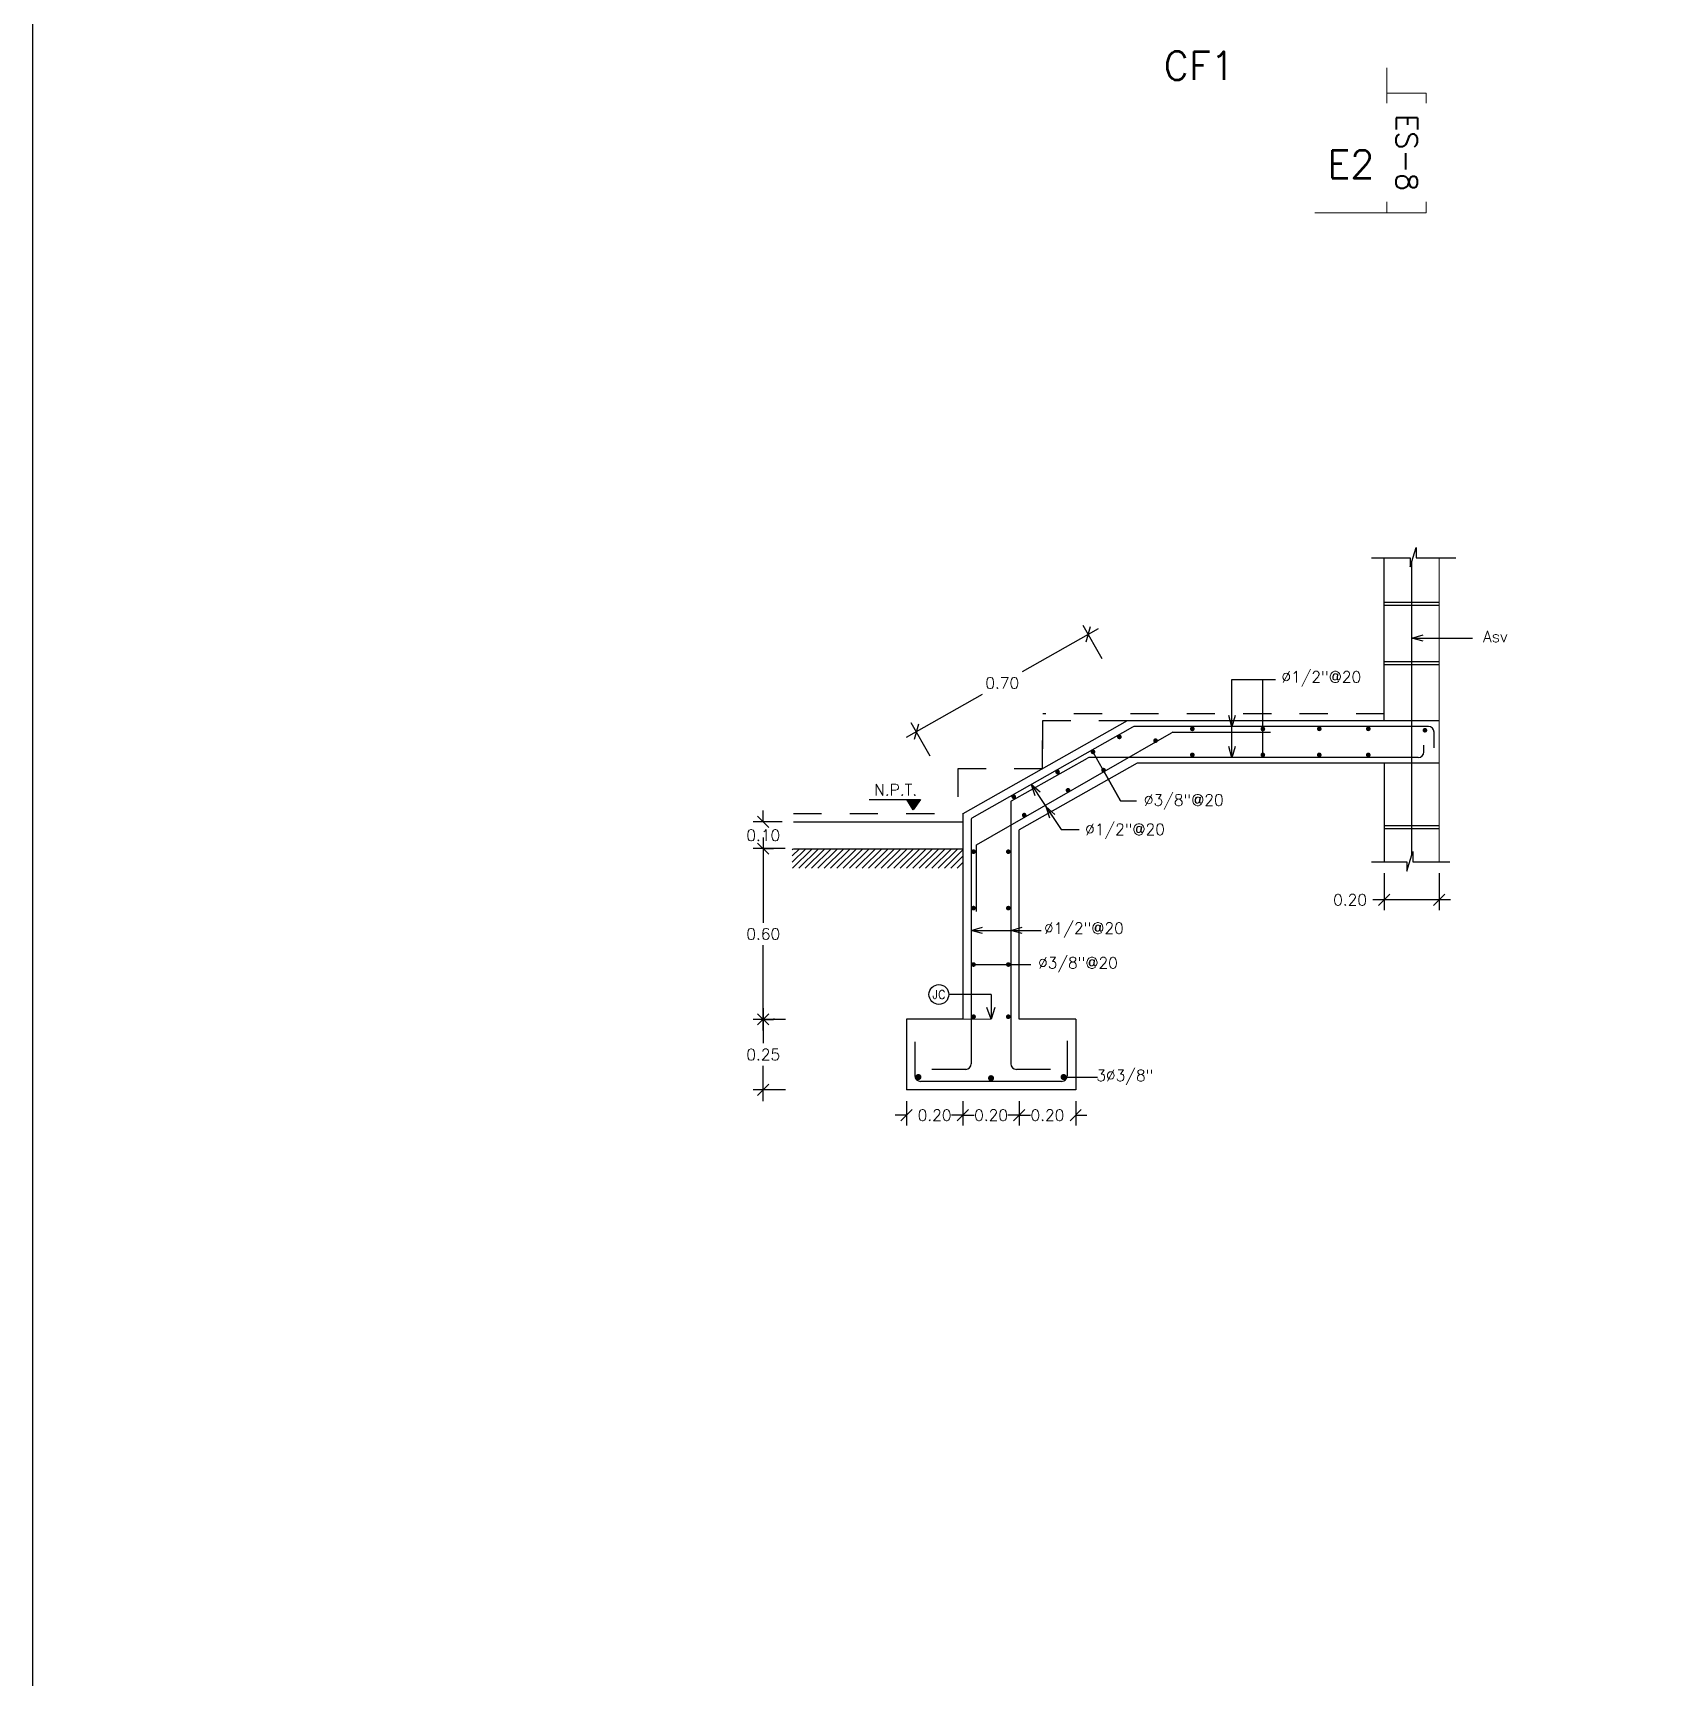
# Model space of a CAD drawing. Header units: metres. Extents: x -44 to 358, y -246 to 48.
# Drawn here: x 110 to 115.82, y 23.98 to 29.8 of the extents above; entities that cross this region are included whole.
import ezdxf

# ---------------------------------------------------------------- set-up
doc = ezdxf.new("R2010")
doc.units = ezdxf.units.M
doc.header["$LTSCALE"] = 0.3
doc.header["$PDMODE"] = 3
doc.linetypes.add('HIDDEN2', pattern=[4.7625, 3.175, -1.5875])
doc.linetypes.add('STYLE_01', pattern=[0.833282, 0.416565, -0.416718])
for name, color, linetype in [('ACERO', 5, 'Continuous'), ('BP', 3, 'Continuous'), ('DIMTEXTO', 4, 'Continuous'), ('Escalera', 2, 'Continuous'), ('zap', 6, 'Continuous'), ('ZAPATA', 6, 'Continuous')]:
    doc.layers.add(name, color=color, linetype=linetype)
for name, color, linetype, lineweight in [('BP-SOTANO', 3, 'Continuous', 0), ('DETALLES', 7, 'Continuous', 20), ('MUROS', 7, 'Continuous', 15)]:
    doc.layers.add(name, color=color, linetype=linetype, lineweight=lineweight)
doc.styles.add('SIMPLEX', font='simplex_.ttf', dxfattribs={"height": 0.2})
doc.styles.add('SMPLEX', font='simplex.shx')
doc.dimstyles.new('D-20', dxfattribs={"dimscale": 0.2, "dimtxt": 0.2, "dimasz": 0.2, "dimexe": 0.18, "dimexo": 0.2, "dimgap": 0.1, "dimtad": 0, "dimtih": 1, "dimtoh": 1, "dimzin": 0, "dimdsep": 46, "dimtxsty": 'SMPLEX', "dimblk": 'OBLIQUE', "dimcen": 0.09, "dimdle": 0.2, "dimclrd": 4, "dimclre": 4, "dimclrt": 4, "dimadec": 0, "dimazin": 0, "dimtfac": 1, "dimtofl": 0, "dimtmove": 0, "dimatfit": 3, "dimldrblk": 'OPEN30', "dimfxl": 0.5, "dimfxlon": 1, "dimtolj": 1, "dimtzin": 0, "dimarcsym": 0})

# ---------------------------------------------------------------- blocks, each defined once
blk = doc.blocks.new('_OBLIQUE')
at = {"color": 0, "linetype": 'ByBlock'}
blk.add_line((-0.5, -0.5), (0.5, 0.5), dxfattribs=at)
blk = doc.blocks.new('_Open30')
at = {"color": 0, "lineweight": -2}
for p, q in [((-1, 0.27), (0, 0)), ((0, 0), (-1, -0.27)), ((0, 0), (-1, 0))]:
    blk.add_line(p, q, dxfattribs=at)
blk = doc.blocks.new('*D665')
at = {"layer": 'DEFPOINTS', "color": 0, "transparency": 16777216}
for p in [(113.4966, 26.0587), (113.6966, 26.0587), (113.4966, 25.9689)]:
    blk.add_point(p, dxfattribs=at)
at = {"layer": 'DIMTEXTO', "color": 4, "lineweight": -2, "transparency": 16777216}
for p, q in [((113.4966, 26.0187), (113.4966, 25.9329)), ((113.6966, 26.0187), (113.6966, 25.9329)), ((113.4966, 25.9689), (113.4566, 25.9689)), ((113.6966, 25.9689), (113.7366, 25.9689))]:
    blk.add_line(p, q, dxfattribs=at)
at = {"layer": 'DIMTEXTO', "color": 4, "lineweight": -2, "transparency": 16777216, "xscale": 0.04000000000000001, "yscale": 0.04000000000000001, "zscale": 0.04000000000000001}
blk.add_blockref('_OBLIQUE', (113.4966, 25.9689), dxfattribs=at)
at = {"layer": 'DIMTEXTO', "color": 4, "lineweight": -2, "transparency": 16777216, "xscale": 0.04000000000000001, "yscale": 0.04000000000000001, "zscale": 0.04000000000000001, "rotation": 180}
blk.add_blockref('_OBLIQUE', (113.6966, 25.9689), dxfattribs=at)
at = {"layer": 'DIMTEXTO', "color": 4, "transparency": 16777216, "insert": (113.5966, 25.9689), "char_height": 0.04, "attachment_point": 5, "style": 'SMPLEX'}
blk.add_mtext('\\A1;0.20', dxfattribs=at)
blk = doc.blocks.new('*D645')
at = {"layer": 'DEFPOINTS', "color": 0, "transparency": 16777216}
for p in [(113.2966, 26.0587), (113.4966, 26.0587), (113.2966, 25.9689)]:
    blk.add_point(p, dxfattribs=at)
at = {"layer": 'DIMTEXTO', "color": 4, "lineweight": -2, "transparency": 16777216}
for p, q in [((113.2966, 26.0187), (113.2966, 25.9329)), ((113.4966, 26.0187), (113.4966, 25.9329)), ((113.2966, 25.9689), (113.2566, 25.9689)), ((113.4966, 25.9689), (113.5366, 25.9689))]:
    blk.add_line(p, q, dxfattribs=at)
at = {"layer": 'DIMTEXTO', "color": 4, "lineweight": -2, "transparency": 16777216, "xscale": 0.04000000000000001, "yscale": 0.04000000000000001, "zscale": 0.04000000000000001}
blk.add_blockref('_OBLIQUE', (113.2966, 25.9689), dxfattribs=at)
at = {"layer": 'DIMTEXTO', "color": 4, "lineweight": -2, "transparency": 16777216, "xscale": 0.04000000000000001, "yscale": 0.04000000000000001, "zscale": 0.04000000000000001, "rotation": 180}
blk.add_blockref('_OBLIQUE', (113.4966, 25.9689), dxfattribs=at)
at = {"layer": 'DIMTEXTO', "color": 4, "transparency": 16777216, "insert": (113.3966, 25.9689), "char_height": 0.04, "attachment_point": 5, "style": 'SMPLEX'}
blk.add_mtext('\\A1;0.20', dxfattribs=at)
blk = doc.blocks.new('*D666')
at = {"layer": 'DEFPOINTS', "color": 0, "transparency": 16777216}
for p in [(113.0966, 26.0587), (113.2966, 26.0587), (113.0966, 25.9689)]:
    blk.add_point(p, dxfattribs=at)
at = {"layer": 'DIMTEXTO', "color": 4, "lineweight": -2, "transparency": 16777216}
for p, q in [((113.0966, 26.0187), (113.0966, 25.9329)), ((113.2966, 26.0187), (113.2966, 25.9329)), ((113.0966, 25.9689), (113.0566, 25.9689)), ((113.2966, 25.9689), (113.3366, 25.9689))]:
    blk.add_line(p, q, dxfattribs=at)
at = {"layer": 'DIMTEXTO', "color": 4, "lineweight": -2, "transparency": 16777216, "xscale": 0.04000000000000001, "yscale": 0.04000000000000001, "zscale": 0.04000000000000001}
blk.add_blockref('_OBLIQUE', (113.0966, 25.9689), dxfattribs=at)
at = {"layer": 'DIMTEXTO', "color": 4, "lineweight": -2, "transparency": 16777216, "xscale": 0.04000000000000001, "yscale": 0.04000000000000001, "zscale": 0.04000000000000001, "rotation": 180}
blk.add_blockref('_OBLIQUE', (113.2966, 25.9689), dxfattribs=at)
at = {"layer": 'DIMTEXTO', "color": 4, "transparency": 16777216, "insert": (113.1966, 25.9689), "char_height": 0.04, "attachment_point": 5, "style": 'SMPLEX'}
blk.add_mtext('\\A1;0.20', dxfattribs=at)
blk = doc.blocks.new('*D646')
at = {"layer": 'DEFPOINTS', "color": 0, "transparency": 16777216}
for p in [(112.6958, 27.0086), (112.5891, 26.9136), (112.707, 26.9136)]:
    blk.add_point(p, dxfattribs=at)
at = {"layer": 'DIMTEXTO', "color": 4, "lineweight": -2, "transparency": 16777216}
for p, q in [((112.5891, 27.0086), (112.5891, 27.0486)), ((112.6558, 27.0086), (112.5531, 27.0086)), ((112.667, 26.9136), (112.5531, 26.9136)), ((112.5891, 26.9136), (112.5891, 26.8736))]:
    blk.add_line(p, q, dxfattribs=at)
at = {"layer": 'DIMTEXTO', "color": 4, "lineweight": -2, "transparency": 16777216, "xscale": 0.04000000000000001, "yscale": 0.04000000000000001, "zscale": 0.04000000000000001}
for p, rotation in [((112.5891, 27.0086), 270), ((112.5891, 26.9136), 90)]:
    blk.add_blockref('_OBLIQUE', p, dxfattribs=dict(at, rotation=rotation))
at = {"layer": 'DIMTEXTO', "color": 4, "transparency": 16777216, "insert": (112.5891, 26.9611), "char_height": 0.04, "attachment_point": 5, "style": 'SMPLEX'}
blk.add_mtext('\\A1;0.10', dxfattribs=at)
blk = doc.blocks.new('*D647')
at = {"layer": 'DEFPOINTS', "color": 0, "transparency": 16777216}
for p in [(112.5891, 26.9136), (112.5891, 26.3087), (112.5891, 26.3087)]:
    blk.add_point(p, dxfattribs=at)
at = {"layer": 'Escalera', "color": 4, "lineweight": -2, "transparency": 16777216}
for p, q in [((112.5891, 26.9536), (112.5891, 26.6512)), ((112.5891, 26.9136), (112.6251, 26.9136)), ((112.5891, 26.2687), (112.5891, 26.5712)), ((112.5891, 26.3087), (112.6251, 26.3087))]:
    blk.add_line(p, q, dxfattribs=at)
at = {"layer": 'Escalera', "color": 4, "lineweight": -2, "transparency": 16777216, "xscale": 0.04000000000000001, "yscale": 0.04000000000000001, "zscale": 0.04000000000000001}
for p, rotation in [((112.5891, 26.9136), 90), ((112.5891, 26.3087), 270)]:
    blk.add_blockref('_OBLIQUE', p, dxfattribs=dict(at, rotation=rotation))
at = {"layer": 'Escalera', "color": 4, "transparency": 16777216, "insert": (112.5891, 26.6112), "char_height": 0.04, "attachment_point": 5, "style": 'SMPLEX'}
blk.add_mtext('\\A1;0.60', dxfattribs=at)
blk = doc.blocks.new('*D648')
at = {"layer": 'DEFPOINTS', "color": 0, "transparency": 16777216}
for p in [(114.7905, 26.8668), (114.9855, 26.8669), (114.7905, 26.7321)]:
    blk.add_point(p, dxfattribs=at)
at = {"layer": 'DIMTEXTO', "color": 4, "lineweight": -2, "transparency": 16777216}
for p, q in [((114.7905, 26.8268), (114.7905, 26.6961)), ((114.9855, 26.8269), (114.9855, 26.6961)), ((114.7905, 26.7321), (114.7505, 26.7321)), ((115.0255, 26.7321), (114.7905, 26.7321))]:
    blk.add_line(p, q, dxfattribs=at)
at = {"layer": 'DIMTEXTO', "color": 4, "lineweight": -2, "transparency": 16777216, "xscale": 0.04000000000000001, "yscale": 0.04000000000000001, "zscale": 0.04000000000000001, "rotation": 180}
blk.add_blockref('_OBLIQUE', (114.7905, 26.7321), dxfattribs=at)
at = {"layer": 'DIMTEXTO', "color": 4, "lineweight": -2, "transparency": 16777216, "xscale": 0.04000000000000001, "yscale": 0.04000000000000001, "zscale": 0.04000000000000001}
blk.add_blockref('_OBLIQUE', (114.9855, 26.7321), dxfattribs=at)
at = {"layer": 'DIMTEXTO', "color": 4, "transparency": 16777216, "insert": (114.6695, 26.7321), "char_height": 0.04, "attachment_point": 5, "style": 'SMPLEX'}
blk.add_mtext('\\A1;0.20', dxfattribs=at)
blk = doc.blocks.new('*D649')
at = {"layer": 'DEFPOINTS', "color": 0, "transparency": 16777216}
for p in [(113.7412, 27.6734), (113.9062, 27.3822), (113.2966, 27.0368)]:
    blk.add_point(p, dxfattribs=at)
at = {"layer": 'DIMTEXTO', "color": 4, "lineweight": -2, "transparency": 16777216}
for p, q in [((113.776, 27.6931), (113.507, 27.5407)), ((113.7905, 27.5864), (113.7234, 27.7047)), ((113.0969, 27.3083), (113.3658, 27.4607)), ((113.181, 27.241), (113.1139, 27.3593))]:
    blk.add_line(p, q, dxfattribs=at)
at = {"layer": 'DIMTEXTO', "color": 4, "lineweight": -2, "transparency": 16777216, "xscale": 0.04000000000000001, "yscale": 0.04000000000000001, "zscale": 0.04000000000000001}
for p, rotation in [((113.7412, 27.6734), 29.53878225956962), ((113.1317, 27.328), 209.5387822595696)]:
    blk.add_blockref('_OBLIQUE', p, dxfattribs=dict(at, rotation=rotation))
at = {"layer": 'DIMTEXTO', "color": 4, "transparency": 16777216, "insert": (113.4364, 27.5007), "char_height": 0.04, "attachment_point": 5, "style": 'SMPLEX'}
blk.add_mtext('\\A1;0.70', dxfattribs=at)
blk = doc.blocks.new('A$C64151F5E')
at = {"layer": 'DETALLES', "color": 6, "linetype": 'Continuous'}
blk.add_line((0, 0), (0, 0.2552), dxfattribs=at)
at = {"layer": 'DETALLES', "color": 5, "linetype": 'Continuous'}
blk.add_line((-0.4244, 0), (-0.5139, 0), dxfattribs=at)
at = {"layer": 'DETALLES', "color": 8, "linetype": 'Continuous'}
blk.add_lwpolyline([(0, -0.14), (-0.4244, -0.14), (-0.4244, 0), (0, 0)], close=True, dxfattribs=at)

msp = doc.modelspace()

# ---------------------------------------------------------------- hatches: boundary and pattern name
at = {"layer": 'DIMTEXTO', "linetype": 'Continuous', "ltscale": 0.1}
msp.add_hatch(color=4, dxfattribs=at).paths.add_polyline_path([(113.0975526, 27.0875895), (113.1460195, 27.0875895), (113.1199526, 27.0508298)])
at = {"layer": 'Escalera', "ltscale": 0.5}
h = msp.add_hatch(dxfattribs=at)
h.set_pattern_fill('ANSI31', color=8, scale=0.005, style=0)
h.set_pattern_definition([(45, (-727.800019, -208.356678), (-0.01122532015, 0.01122532015), [])])
h.paths.add_polyline_path([(113.2966482, 26.9135754), (113.2966482, 26.8442173), (112.6919672, 26.8442173), (112.6919672, 26.9135754)])

# ---------------------------------------------------------------- linework, layer by layer
at = {"layer": 'ACERO'}
for p, q in [((114.8879579, 26.8917359), (114.8879579, 27.9301998)), ((113.8981288, 27.344238), (113.3287395, 27.0220309)), ((114.9470322, 27.3468337), (113.9079823, 27.3468337)), ((113.345459, 26.9274811), (114.0359486, 27.3246863)), ((114.0408903, 27.3259926), (114.3876495, 27.3259926)), ((114.930803, 27.2568337), (114.930803, 27.2809489)), ((114.9670322, 27.2705741), (114.9670322, 27.3268337)), ((113.4687312, 27.0828511), (113.7381571, 27.2341532)), ((114.910803, 27.2368337), (113.7481589, 27.2368337)), ((113.4666482, 27.079267), (113.4666482, 26.1512187)), ((113.3266482, 27.0184421), (113.3266482, 26.1512187)), ((113.3433677, 26.9238923), (113.3433677, 26.6913593)), ((113.1266482, 26.229126), (113.1266482, 26.1087366)), ((113.6666482, 26.2320461), (113.6666482, 26.1087366)), ((113.3066482, 26.1312187), (113.1862424, 26.1312187)), ((113.607054, 26.1312187), (113.4866482, 26.1312187)), ((113.6466482, 26.0887366), (113.1466482, 26.0887366))]:
    msp.add_line(p, q, dxfattribs=at)
for points, const_width in [([(114.1142792, 27.3382428, -1), (114.1060292, 27.3382428, -1)], 0.00825), ([(114.3642792, 27.3378259, -1), (114.3560292, 27.3378259, -1)], 0.00825), ([(114.3642792, 27.3377384, -1), (114.3560292, 27.3377384, -1)], 0.00825), ([(114.3642792, 27.3377384, -1), (114.3560292, 27.3377384, -1)], 0.00825), ([(114.5642792, 27.3382428, -1), (114.5560292, 27.3382428, -1)], 0.00825), ([(114.5642792, 27.3382428, -1), (114.5560292, 27.3382428, -1)], 0.00825), ([(114.7380161, 27.3382428, -1), (114.7297661, 27.3382428, -1)], 0.00825), ([(114.7380161, 27.3382428, -1), (114.7297661, 27.3382428, -1)], 0.00825), ([(114.9389225, 27.3333426, -1), (114.9306725, 27.3333426, -1)], 0.00825), ([(113.8475305, 27.3097295, 1), (113.8557805, 27.3097295, 1)], 0.00825), ([(113.9755948, 27.2963424, 1), (113.9838448, 27.2963424, 1)], 0.00825), ([(113.7538158, 27.2566245, 1), (113.7620658, 27.2566245, 1)], 0.00825), ([(114.1142792, 27.245988, -1), (114.1060292, 27.245988, -1)], 0.00825), ([(114.3642792, 27.245988, -1), (114.3560292, 27.245988, -1)], 0.00825), ([(114.3642792, 27.245988, -1), (114.3560292, 27.245988, -1)], 0.00825), ([(114.3642792, 27.245988, -1), (114.3560292, 27.245988, -1)], 0.00825), ([(114.5642792, 27.245988, -1), (114.5560292, 27.245988, -1)], 0.00825), ([(114.5642792, 27.245988, -1), (114.5560292, 27.245988, -1)], 0.00825), ([(114.7380161, 27.245988, -1), (114.7297661, 27.245988, -1)], 0.00825), ([(114.7380161, 27.245988, -1), (114.7297661, 27.245988, -1)], 0.00825), ([(113.6282387, 27.1854641, 1), (113.6364887, 27.1854641, 1)], 0.00825), ([(113.6282387, 27.1854641, 1), (113.6364887, 27.1854641, 1)], 0.00825), ([(113.7913018, 27.1919097, 1), (113.7995518, 27.1919097, 1)], 0.00825), ([(113.473116, 27.0975613, 1), (113.481366, 27.0975613, 1)], 0.00825), ([(113.6653062, 27.1205122, 1), (113.6735562, 27.1205122, 1)], 0.00825), ([(113.5099856, 27.0324972, 1), (113.5182356, 27.0324972, 1)], 0.00825), ([(113.3304863, 26.9028858, -1), (113.3387363, 26.9028858, -1)], 0.00825), ([(113.4536492, 26.9028858, -1), (113.4618992, 26.9028858, -1)], 0.00825), ([(113.3304863, 26.7028858, -1), (113.3387363, 26.7028858, -1)], 0.00825), ([(113.4536492, 26.7028858, -1), (113.4618992, 26.7028858, -1)], 0.00825), ([(113.3304863, 26.5028858, -1), (113.3387363, 26.5028858, -1)], 0.00825), ([(113.4536492, 26.5028858, -1), (113.4618992, 26.5028858, -1)], 0.00825), ([(113.3304863, 26.3179984, -1), (113.3387363, 26.3179984, -1)], 0.00825), ([(113.4536492, 26.3179984, -1), (113.4618992, 26.3179984, -1)], 0.00825), ([(113.1338433, 26.1042604, -1), (113.1445683, 26.1042604, -1)], 0.010725), ([(113.3912857, 26.1001581, -1), (113.4020107, 26.1001581, -1)], 0.010725), ([(113.6483472, 26.1042604, -1), (113.6590722, 26.1042604, -1)], 0.010725)]:
    msp.add_lwpolyline(points, format="xyb", close=True, dxfattribs=dict(at, const_width=const_width))
for centre, radius, start, end in [((113.9079823, 27.3268337), 0.02, 90, 119.5164872), ((113.9050005, 27.3368337), 0.01, 90, 119.52948445), ((114.9470322, 27.3268337), 0.02, 0, 90), ((114.0408903, 27.3159926), 0.01, 90, 119.61458632), ((113.7481589, 27.2168337), 0.02, 90, 120.00616579), ((114.910803, 27.2568337), 0.02, 270, 0), ((113.4707732, 27.079267), 0.004125, 119.67197586, 180), ((113.3307732, 27.0184421), 0.004125, 119.53878226, 180), ((113.3474927, 26.9238923), 0.004125, 119.53878226, 180), ((113.1466482, 26.1087366), 0.02, 180, 270), ((113.3066482, 26.1512187), 0.02, 270, 0), ((113.4866482, 26.1512187), 0.02, 180, 270), ((113.6466482, 26.1087366), 0.02, 270, 360)]:
    msp.add_arc(centre, radius, start, end, dxfattribs=at)
at = {"layer": 'BP', "ltscale": 8}
msp.add_lwpolyline([(110, 37.6335309), (160, 37.6335309), (160, 0), (110, 0)], close=True, dxfattribs=at)
msp.add_lwpolyline([(110, 37.6335309), (160, 37.6335309), (160, 0), (110, 0)], close=True, dxfattribs=at)
at = {"layer": 'BP'}
for points in [[(114.7456091, 27.9448202), (114.8825846, 27.9448202), (114.882585, 27.912357), (114.9033342, 27.9812623), (114.9033342, 27.9448202), (115.0440637, 27.9449252)], [(114.7456091, 26.8668116), (114.8706767, 26.8668116), (114.8706771, 26.8343484), (114.8914263, 26.9032537), (114.8914263, 26.8668116), (115.0226992, 26.8669167)]]:
    msp.add_lwpolyline(points, dxfattribs=at)
at = {"layer": 'DIMTEXTO'}
for p, q in [((114.2506793, 27.5129963), (114.4050756, 27.5129963)), ((114.3601986, 27.245988), (114.3601986, 27.5129963)), ((113.8559501, 27.0830873), (113.7600114, 27.2530568)), ((113.3355222, 26.5033423), (113.5377857, 26.5033423)), ((113.3967943, 26.39652), (113.2466368, 26.3967359)), ((113.3967943, 26.39652), (113.3966909, 26.3099215)), ((112.5529312, 26.3087366), (112.6684161, 26.3087366)), ((113.6540906, 26.1042604), (113.7737198, 26.1042604))]:
    msp.add_line(p, q, dxfattribs=at)
at = {"layer": 'DIMTEXTO', "color": 4}
for p, q in [((112.5891211, 26.3487366), (112.5891211, 26.2237366)), ((112.6291211, 26.3087366), (112.6251211, 26.3087366)), ((112.5891211, 26.0187366), (112.5891211, 26.1437366)), ((112.6684161, 26.0587366), (112.5531211, 26.0587366))]:
    msp.add_line(p, q, dxfattribs=at)
at = {"layer": 'DIMTEXTO'}
msp.add_lwpolyline([(113.796881, 27.1879927), (113.8559501, 27.0830873), (113.9128039, 27.0830873)], dxfattribs=at)
at = {"layer": 'DIMTEXTO', "extrusion": (0, 0, -1)}
msp.add_lwpolyline([(-113.5604019, 27.1092345), (-113.6451419, 26.9810015), (-113.7087371, 26.9810015)], dxfattribs=at)
at = {"layer": 'DIMTEXTO', "color": 4, "linetype": 'Continuous', "ltscale": 0.1}
msp.add_lwpolyline([(112.9646471, 27.0875895), (113.1460195, 27.0875895), (113.1199526, 27.0508298), (113.0975526, 27.0875895)], dxfattribs=at)
at = {"layer": 'DIMTEXTO'}
msp.add_circle((113.2116387, 26.3967862), 0.0349981, dxfattribs=at)
at = {"layer": 'Escalera', "color": 7, "lineweight": 0}
msp.add_line((114.9854579, 27.9448558), (114.9854579, 26.8668755), dxfattribs=at)
at = {"layer": 'Escalera', "color": 8, "linetype": 'Continuous', "ltscale": 0.0015}
for p, q in [((114.7904579, 27.7868337), (114.9854579, 27.7868337)), ((114.7904579, 27.7768337), (114.9854579, 27.7768337)), ((114.7904579, 27.5768337), (114.9854579, 27.5768337)), ((114.7904579, 27.5668337), (114.9854579, 27.5668337)), ((114.7904579, 26.9954518), (114.9854579, 26.9954518)), ((114.7904579, 26.9854518), (114.9854579, 26.9854518))]:
    msp.add_line(p, q, dxfattribs=at)
at = {"layer": 'Escalera', "color": 8, "linetype": 'HIDDEN2', "ltscale": 0.0015}
for p, q in [((114.7904579, 27.3909049), (113.5806593, 27.3909049)), ((112.6958185, 27.0383036), (113.2966482, 27.0383036))]:
    msp.add_line(p, q, dxfattribs=at)
at = {"layer": 'Escalera', "color": 7}
for p, q in [((113.8790011, 27.3668337), (113.2966482, 27.0368337)), ((113.9142953, 27.2168337), (113.4966482, 26.9801671)), ((113.2966482, 27.0368337), (113.2966482, 26.3087366)), ((113.4966482, 26.3087366), (113.4966482, 26.9801671)), ((113.0966482, 26.3087366), (113.0966482, 26.0587366)), ((113.2966482, 26.3087366), (113.0966482, 26.3087366)), ((113.6966482, 26.3087366), (113.4966482, 26.3087366)), ((113.6966482, 26.3087366), (113.6966482, 26.0587366)), ((113.6966482, 26.0587366), (113.0966482, 26.0587366))]:
    msp.add_line(p, q, dxfattribs=at)
at = {"layer": 'Escalera', "color": 8}
msp.add_line((112.6958185, 27.0086092), (113.2989976, 27.0086092), dxfattribs=at)
at = {"layer": 'Escalera', "color": 1}
msp.add_line((112.6958185, 26.9135754), (113.2966482, 26.9135754), dxfattribs=at)
at = {"layer": 'Escalera', "color": 8, "linetype": 'HIDDEN2', "ltscale": 0.0015}
for points in [[(113.8790011, 27.3668337), (113.8790011, 27.3668337), (113.5790011, 27.3668337), (113.5790011, 27.1968337), (113.5790011, 27.3668337), (113.5790011, 27.1968337), (113.2790011, 27.1968337), (113.2790011, 27.0383036)], [(113.8790011, 27.3668337), (113.5806593, 27.3668337)]]:
    msp.add_lwpolyline(points, dxfattribs=at)
at = {"layer": 'MUROS', "color": 8, "linetype": 'STYLE_01', "ltscale": 0.006}
msp.add_line((113.2966482, 26.3087366), (113.4966482, 26.3087366), dxfattribs=at)
at = {"layer": 'zap', "color": 4, "ltscale": 0.02}
msp.add_lwpolyline([(113.4097951, 26.3503605), (113.3967337, 26.3087366), (113.3819939, 26.3504005)], dxfattribs=at)
at = {"layer": 'ZAPATA', "color": 7}
for p, q in [((114.7904579, 27.3668337), (114.7904579, 27.9448202)), ((114.9854579, 27.3668337), (113.8790011, 27.3668337)), ((114.9854579, 27.2168337), (113.9142953, 27.2168337)), ((114.7904579, 27.2168337), (114.7904579, 26.8668116))]:
    msp.add_line(p, q, dxfattribs=at)

# ---------------------------------------------------------------- block references
at = {"layer": 'BP-SOTANO', "xscale": -1, "rotation": 90}
msp.add_blockref('A$C64151F5E', (114.799499, 29.1667629), dxfattribs=at)
at = {"layer": 'DIMTEXTO', "extrusion": (0, 0, -1), "xscale": 0.04000000000006976, "yscale": 0.04000000000006976, "zscale": 0.04000000000006976, "rotation": 56.54215049992392}
for p in [(-113.5391264, 27.141234), (-113.5913008, 27.0624767)]:
    msp.add_blockref('_Open30', p, dxfattribs=at)
at = {"layer": 'DIMTEXTO', "color": 4, "xscale": -0.04000000000002046, "yscale": 0.04000000000002046, "zscale": 0.04000000000002046}
for p, rotation in [((112.5891211, 26.3087366), 270), ((112.5891211, 26.0587366), 90)]:
    msp.add_blockref('_OBLIQUE', p, dxfattribs=dict(at, rotation=rotation))

# ---------------------------------------------------------------- texts
at = {"layer": 'DIMTEXTO', "color": 4, "linetype": 'Continuous', "ltscale": 0.1, "char_height": 0.04, "attachment_point": 5, "style": 'SMPLEX'}
for s, insert in [('Asv', (115.1843314, 27.6654736)), ('%%C1/2"@20', (114.5673597, 27.5155329)), ('N.P.T.', (113.0585541, 27.1218634)), ('%%C3/8"@20', (114.0796574, 27.0791301)), ('%%C1/2"@20', (113.8714578, 26.975239)), ('%%C1/2"@20', (113.7257118, 26.6250291)), ('%%C3/8"@20', (113.7047385, 26.5021664)), ('3%%C3/8"', (113.8708077, 26.1030846))]:
    msp.add_mtext(s, dxfattribs=dict(at, insert=insert))
at = {"layer": 'DIMTEXTO', "color": 4, "insert": (113.212123, 26.3966754), "char_height": 0.03, "attachment_point": 5, "rotation": 359.91760501, "style": 'SMPLEX'}
msp.add_mtext('JC', dxfattribs=at)
at = {"layer": 'DIMTEXTO', "color": 4, "insert": (112.5891211, 26.1837366), "char_height": 0.04, "attachment_point": 5, "style": 'SMPLEX'}
msp.add_mtext('\\A1;0.25', dxfattribs=at)

# ---------------------------------------------------------------- dimensions: what is measured, and where the dimension line sits
at = {"layer": 'DIMTEXTO'}
dim = msp.add_linear_dim(base=(113.7411706, 27.6733718), p1=(113.2966482, 27.0368337), p2=(113.9061559, 27.3822214), angle=29.53878226, dimstyle='D-20', dxfattribs=at)
dim.commit()
dim.dimension.update_dxf_attribs({"geometry": '*D649', "text_midpoint": (113.4364168, 27.500678)})
dim = msp.add_linear_dim(base=(112.5891211, 26.9135754), p1=(112.6958185, 27.0086092), p2=(112.7069959, 26.9135754), angle=90, dimstyle='D-20', override={"dimtxsty": 'SMPLEX', "dimtmove": 1}, dxfattribs=at)
dim.commit()
dim.dimension.update_dxf_attribs({"geometry": '*D646', "text_midpoint": (112.5891211, 26.9610923)})
dim = msp.add_linear_dim(base=(114.7904579435, 26.7320670506), p1=(114.9854579435, 26.8668754764), p2=(114.7904579435, 26.866811563), angle=180, dimstyle='D-20', dxfattribs=at)
dim.commit()
dim.dimension.update_dxf_attribs({"geometry": '*D648', "text_midpoint": (114.6695055625, 26.7320670506), "dimtype": 160})
for base, p1, p2, picture, middle in [((113.0966482, 25.9688523), (113.2966482, 26.0587366), (113.0966482, 26.0587366), '*D666', (113.1966482, 25.9688523)), ((113.2966482, 25.9688523), (113.4966482, 26.0587366), (113.2966482, 26.0587366), '*D645', (113.3966482, 25.9688523)), ((113.4966482, 25.9688523), (113.6966482, 26.0587366), (113.4966482, 26.0587366), '*D665', (113.5966482, 25.9688523))]:
    dim = msp.add_linear_dim(base=base, p1=p1, p2=p2, dimstyle='D-20', override={"dimtmove": 1}, dxfattribs=at)
    dim.commit()
    dim.dimension.update_dxf_attribs({"geometry": picture, "text_midpoint": middle})
at = {"layer": 'Escalera'}
dim = msp.add_linear_dim(base=(112.5891211, 26.3087366), p1=(112.5891211, 26.9135754), p2=(112.5891211, 26.3087366), angle=90, dimstyle='D-20', dxfattribs=at)
dim.commit()
dim.dimension.update_dxf_attribs({"geometry": '*D647', "text_midpoint": (112.5891211, 26.611156)})

# ---------------------------------------------------------------- leaders
at = {"layer": 'DIMTEXTO'}
for points in [[(114.8879579, 27.6601089), (115.1031287, 27.6601089)], [(114.2506793, 27.3454557), (114.2506793, 27.5129963)], [(114.2506793, 27.2354557), (114.2506793, 27.5129963)]]:
    msp.add_leader(points, dimstyle='D-20', dxfattribs=at)
at = {"layer": 'DIMTEXTO', "color": 1}
for points in [[(113.3266482, 26.6240526), (113.5738581, 26.6240526)], [(113.4666482, 26.6240526), (113.5738581, 26.6240526)]]:
    msp.add_leader(points, dimstyle='D-20', dxfattribs=at)

# ---------------------------------------------------------------- next in the draw order: texts
at = {"layer": 'DIMTEXTO', "color": 4, "insert": (114.1345513, 29.6885248), "char_height": 0.1, "attachment_point": 5, "rotation": 0.00000001, "style": 'SMPLEX', "bg_fill": 3, "box_fill_scale": 1.1, "bg_fill_color": 256, "bg_fill_true_color": 13158600, "bg_fill_transparency": 0}
msp.add_mtext('\\A1;CF1', dxfattribs=at)
at = {"layer": 'DIMTEXTO', "color": 4, "lineweight": 0, "insert": (114.7556525, 29.339485), "char_height": 0.1, "attachment_point": 6, "style": 'SIMPLEX', "bg_fill": 2}
msp.add_mtext('\\A1;E2', dxfattribs=at)

# ---------------------------------------------------------------- next in the draw order: texts
at = {"layer": 'DIMTEXTO', "color": 4, "lineweight": 0, "insert": (114.8707864, 29.243971), "char_height": 0.075, "attachment_point": 6, "rotation": 270, "style": 'SIMPLEX', "bg_fill": 2}
msp.add_mtext('\\A1;ES-8', dxfattribs=at)

doc.saveas('drawing.dxf')
